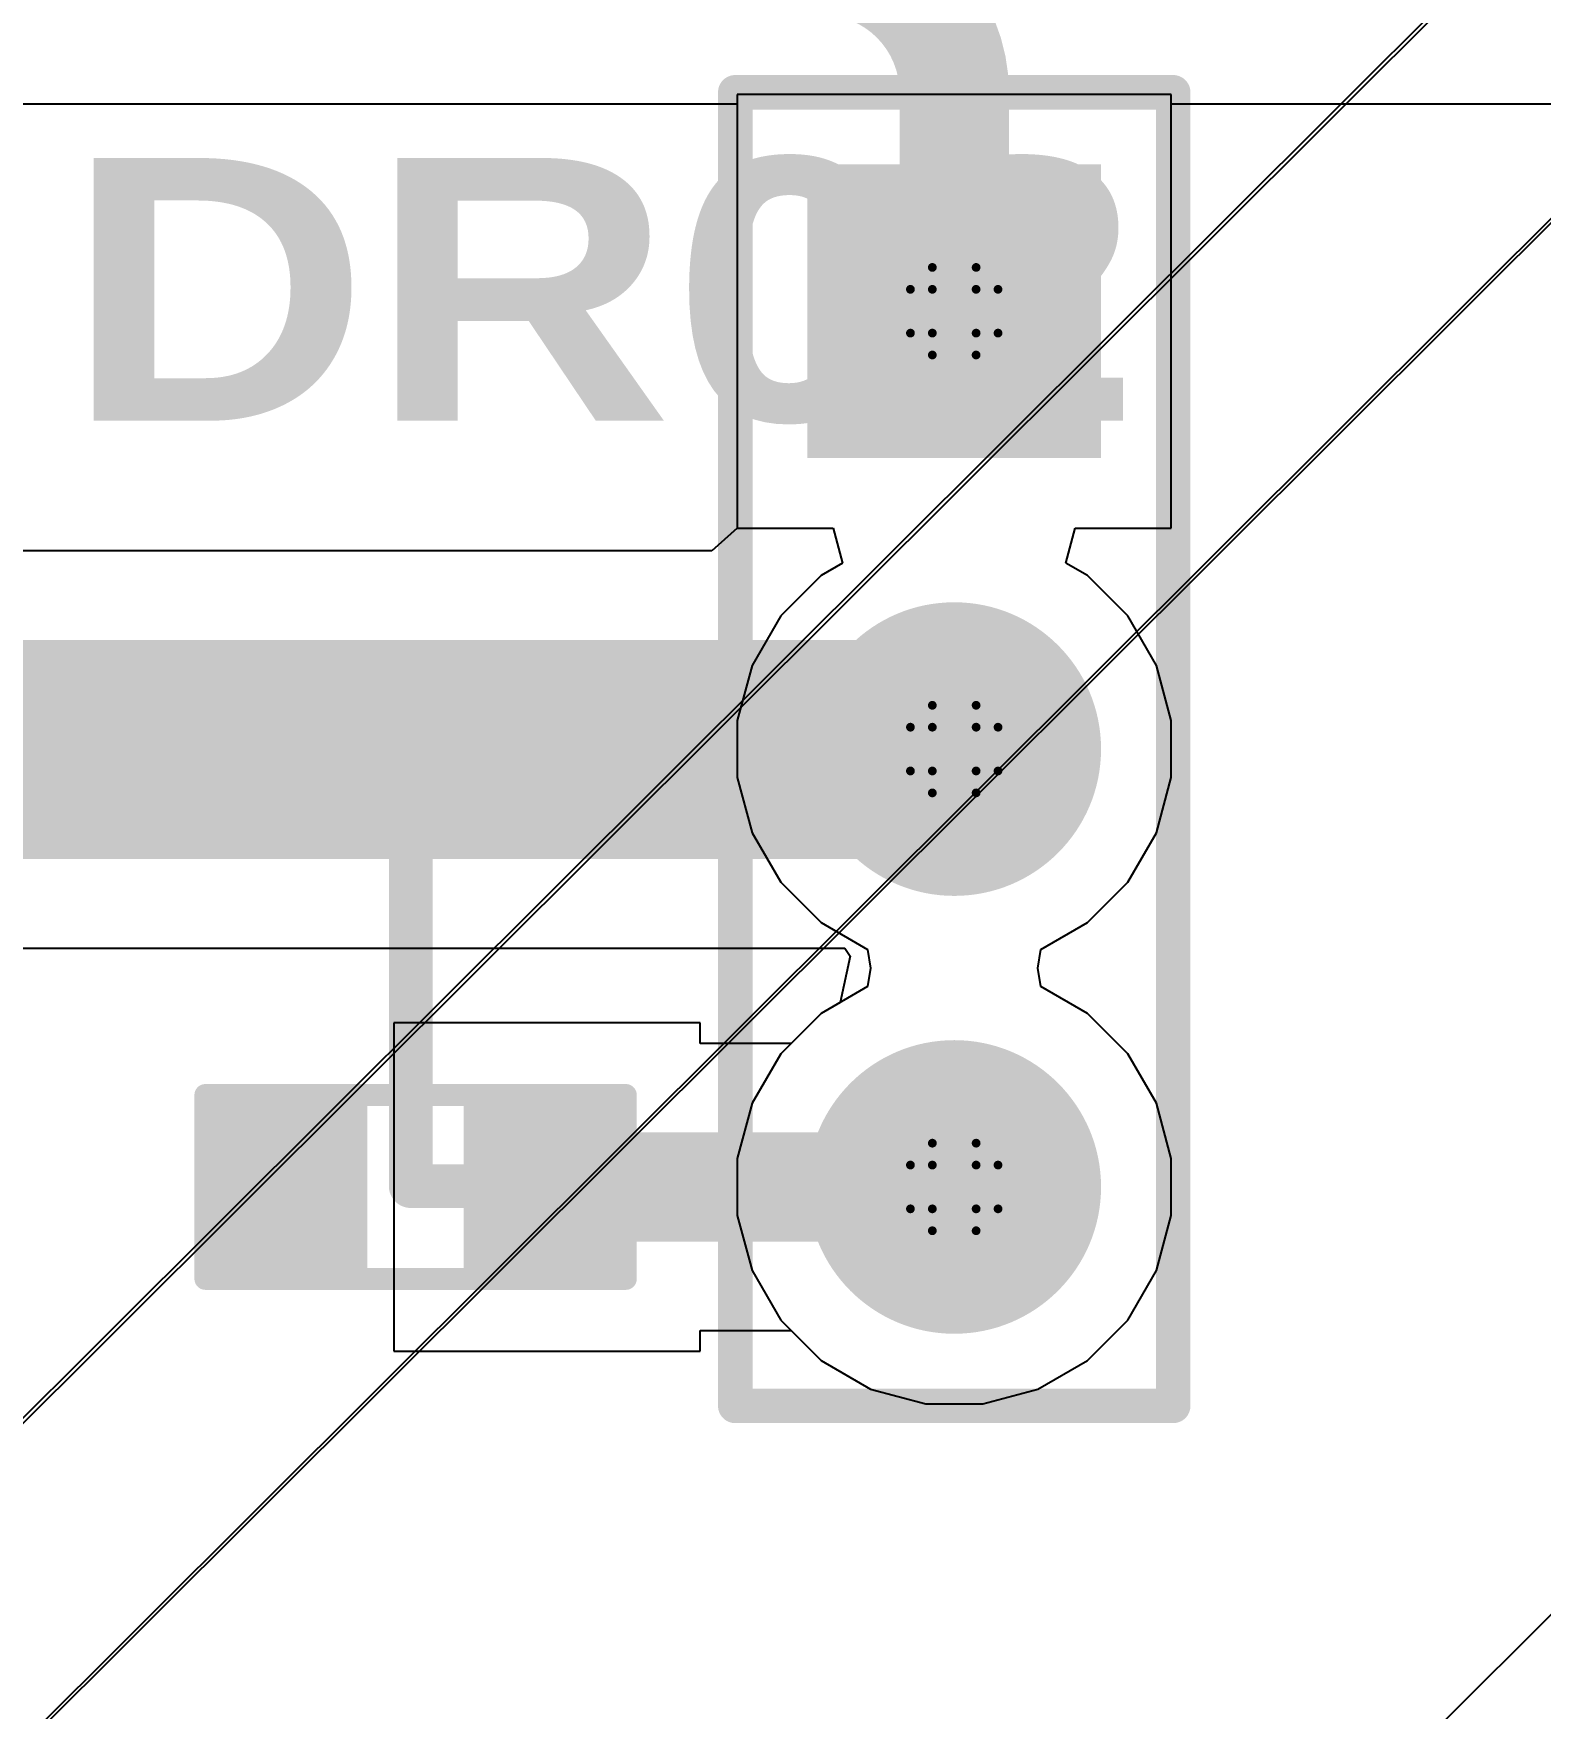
# Model space of a CAD drawing. Header units: inches. Extents: x 0 to 213, y 0 to 212.
# Drawn here: x 1.0362 to 1.3803, y 1.2055 to 1.5881 of the extents above; entities that cross this region are included whole.
import ezdxf

# ---------------------------------------------------------------- set-up
doc = ezdxf.new("R2010")
doc.units = ezdxf.units.IN
doc.header["$MEASUREMENT"] = 0
for name, color, linetype in [('Bottom Layer', 5, 'Continuous'), ('Bottom Overlay', 54, 'Continuous'), ('Bottom Paste', 16, 'Continuous'), ('Bottom Solder', 6, 'Continuous'), ('Drill Drawing', 1, 'Continuous'), ('Multi-Layer', 9, 'Continuous'), ('Pad Holes', 156, 'Continuous'), ('Top Layer', 1, 'Continuous'), ('Top Overlay', 2, 'Continuous'), ('Top Solder', 216, 'Continuous')]:
    doc.layers.add(name, color=color, linetype=linetype)
doc.styles.add('Arial Black_Bold', font='', dxfattribs={"height": 0.2})
doc.styles.get('Arial Black_Bold').set_extended_font_data('Arial Black', bold=True)

# ---------------------------------------------------------------- blocks, each defined once
blk = doc.blocks.new('R___0603_B_11')
at = {"layer": 'Bottom Layer'}
for points in [[(-0.045, -0.0175), (-0.045, 0.0175), (-0.015, 0.0175), (-0.015, -0.0175)], [(0.015, -0.0175), (0.015, 0.0175), (0.045, 0.0175), (0.045, -0.0175)]]:
    blk.add_hatch(color=5, dxfattribs=at).paths.add_polyline_path(points)
at = {"layer": 'Bottom Paste'}
for points in [[(-0.045, -0.0175), (-0.045, 0.0175), (-0.015, 0.0175), (-0.015, -0.0175)], [(0.015, -0.0175), (0.015, 0.0175), (0.045, 0.0175), (0.045, -0.0175)]]:
    blk.add_hatch(color=16, dxfattribs=at).paths.add_polyline_path(points)
at = {"layer": 'Bottom Solder'}
for points in [[(-0.049, -0.0215), (-0.049, 0.0215), (-0.011, 0.0215), (-0.011, -0.0215)], [(0.011, -0.0215), (0.011, 0.0215), (0.049, 0.0215), (0.049, -0.0215)]]:
    blk.add_hatch(color=6, dxfattribs=at).paths.add_polyline_path(points)
at = {"layer": 'Bottom Overlay'}
for points in [[(0.048, 0.021, 0.005, 0.005, 0), (-0.048, 0.021, 0.005, 0.005, 0)], [(-0.048, 0.021, 0.005, 0.005, 0), (-0.048, -0.021, 0.005, 0.005, 0)], [(0.048, 0.021, 0.005, 0.005, 0), (0.048, -0.021, 0.005, 0.005, 0)], [(0.048, -0.021, 0.005, 0.005, 0), (-0.048, -0.021, 0.005, 0.005, 0)]]:
    blk.add_lwpolyline(points, format="xyseb", dxfattribs=at)
for points in [[(-0.04925, 0.021, 0.0025, 0.0025, 1), (-0.04675, 0.021, 0.0025, 0.0025, 1)], [(-0.04925, 0.021, 0.0025, 0.0025, 1), (-0.04675, 0.021, 0.0025, 0.0025, 1)], [(0.04675, 0.021, 0.0025, 0.0025, 1), (0.04925, 0.021, 0.0025, 0.0025, 1)], [(0.04675, 0.021, 0.0025, 0.0025, 1), (0.04925, 0.021, 0.0025, 0.0025, 1)], [(-0.04925, -0.021, 0.0025, 0.0025, 1), (-0.04675, -0.021, 0.0025, 0.0025, 1)], [(-0.04925, -0.021, 0.0025, 0.0025, 1), (-0.04675, -0.021, 0.0025, 0.0025, 1)], [(0.04675, -0.021, 0.0025, 0.0025, 1), (0.04925, -0.021, 0.0025, 0.0025, 1)], [(0.04675, -0.021, 0.0025, 0.0025, 1), (0.04925, -0.021, 0.0025, 0.0025, 1)]]:
    blk.add_lwpolyline(points, format="xyseb", close=True, dxfattribs=at)
blk = doc.blocks.new('HDR1X3__23')
at = {"layer": 'Bottom Layer'}
blk.add_hatch(color=5, dxfattribs=at).paths.add_polyline_path([(-0.02952755, 0.02952755), (0.02952755, 0.02952755), (0.02952755, -0.02952755), (-0.02952755, -0.02952755)])
h = blk.add_hatch(color=5, dxfattribs=at)
edge = h.paths.add_edge_path()
edge.add_arc((0.1, 0), 0.0295275, 0, 360)
h = blk.add_hatch(color=5, dxfattribs=at)
edge = h.paths.add_edge_path()
edge.add_arc((0.2, 0), 0.0295275, 0, 360)
at = {"layer": 'Bottom Solder'}
blk.add_hatch(color=6, dxfattribs=at).paths.add_polyline_path([(-0.03352755, 0.03352755), (0.03352755, 0.03352755), (0.03352755, -0.03352755), (-0.03352755, -0.03352755)])
h = blk.add_hatch(color=6, dxfattribs=at)
edge = h.paths.add_edge_path()
edge.add_arc((0.1, 0), 0.0335275, 0, 360)
h = blk.add_hatch(color=6, dxfattribs=at)
edge = h.paths.add_edge_path()
edge.add_arc((0.2, 0), 0.0335275, 0, 360)
at = {"layer": 'Multi-Layer'}
blk.add_hatch(color=9, dxfattribs=at).paths.add_polyline_path([(-0.02952755, 0.02952755), (0.02952755, 0.02952755), (0.02952755, -0.02952755), (-0.02952755, -0.02952755)])
h = blk.add_hatch(color=9, dxfattribs=at)
edge = h.paths.add_edge_path()
edge.add_arc((0.1, 0), 0.0295275, 0, 360)
h = blk.add_hatch(color=9, dxfattribs=at)
edge = h.paths.add_edge_path()
edge.add_arc((0.2, 0), 0.0295275, 0, 360)
at = {"layer": 'Pad Holes'}
h = blk.add_hatch(color=7, dxfattribs=at)
edge = h.paths.add_edge_path()
edge.add_arc((0, 0), 0.0177165, 0, 360)
h = blk.add_hatch(color=7, dxfattribs=at)
edge = h.paths.add_edge_path()
edge.add_arc((0.1, 0), 0.0177165, 0, 360)
h = blk.add_hatch(color=7, dxfattribs=at)
edge = h.paths.add_edge_path()
edge.add_arc((0.2, 0), 0.0177165, 0, 360)
at = {"layer": 'Top Layer'}
blk.add_hatch(color=1, dxfattribs=at).paths.add_polyline_path([(-0.02952755, 0.02952755), (0.02952755, 0.02952755), (0.02952755, -0.02952755), (-0.02952755, -0.02952755)])
h = blk.add_hatch(color=1, dxfattribs=at)
edge = h.paths.add_edge_path()
edge.add_arc((0.1, 0), 0.0295275, 0, 360)
h = blk.add_hatch(color=1, dxfattribs=at)
edge = h.paths.add_edge_path()
edge.add_arc((0.2, 0), 0.0295275, 0, 360)
at = {"layer": 'Top Solder'}
blk.add_hatch(color=216, dxfattribs=at).paths.add_polyline_path([(-0.03352755, 0.03352755), (0.03352755, 0.03352755), (0.03352755, -0.03352755), (-0.03352755, -0.03352755)])
h = blk.add_hatch(color=216, dxfattribs=at)
edge = h.paths.add_edge_path()
edge.add_arc((0.1, 0), 0.0335275, 0, 360)
h = blk.add_hatch(color=216, dxfattribs=at)
edge = h.paths.add_edge_path()
edge.add_arc((0.2, 0), 0.0335275, 0, 360)
at = {"layer": 'Top Overlay'}
for points in [[(-0.05, -0.05, 0.007874, 0.007874, 0), (-0.05, 0.05, 0.007874, 0.007874, 0)], [(0.25, 0.05, 0.007874, 0.007874, 0), (-0.05, 0.05, 0.007874, 0.007874, 0)], [(0.25, -0.05, 0.007874, 0.007874, 0), (0.25, 0.05, 0.007874, 0.007874, 0)], [(0.25, -0.05, 0.007874, 0.007874, 0), (-0.05, -0.05, 0.007874, 0.007874, 0)]]:
    blk.add_lwpolyline(points, format="xyseb", dxfattribs=at)
for points in [[(-0.0519685, 0.05, 0.003937, 0.003937, 1), (-0.0480315, 0.05, 0.003937, 0.003937, 1)], [(-0.0519685, 0.05, 0.003937, 0.003937, 1), (-0.0480315, 0.05, 0.003937, 0.003937, 1)], [(0.2480315, 0.05, 0.003937, 0.003937, 1), (0.2519685, 0.05, 0.003937, 0.003937, 1)], [(0.2480315, 0.05, 0.003937, 0.003937, 1), (0.2519685, 0.05, 0.003937, 0.003937, 1)], [(-0.0519685, -0.05, 0.003937, 0.003937, 1), (-0.0480315, -0.05, 0.003937, 0.003937, 1)], [(-0.0519685, -0.05, 0.003937, 0.003937, 1), (-0.0480315, -0.05, 0.003937, 0.003937, 1)], [(0.2480315, -0.05, 0.003937, 0.003937, 1), (0.2519685, -0.05, 0.003937, 0.003937, 1)], [(0.2480315, -0.05, 0.003937, 0.003937, 1), (0.2519685, -0.05, 0.003937, 0.003937, 1)]]:
    blk.add_lwpolyline(points, format="xyseb", close=True, dxfattribs=at)
blk = doc.blocks.new('5050_LED_56')
at = {"layer": 'Top Solder'}
blk.add_line((0.0156041, -0.0902333), (-211.6053412, -211.4877662), dxfattribs=at)
blk = doc.blocks.new('5050_LED_57')
at = {"layer": 'Top Solder'}
for p in [(0.0156041, -0.0902333), (-0.0587447, -0.0902586)]:
    blk.add_line(p, (-211.999042, -211.4877662), dxfattribs=at)
blk = doc.blocks.new('5050_LED_58')
at = {"layer": 'Top Solder'}
for p in [(0.0156041, -0.0902333), (-0.0587447, -0.0902586)]:
    blk.add_line(p, (-211.6053412, -211.0940654), dxfattribs=at)

msp = doc.modelspace()

# ---------------------------------------------------------------- linework, layer by layer
at = {"layer": 'Bottom Layer'}
for p, q in [((1.2959532, 1.5741612), (1.1968982, 1.5741612)), ((1.1968982, 1.5741612), (1.1968982, 1.4779303)), ((1.2959532, 1.4751062), (1.2959532, 1.5741612)), ((1.1968982, 1.4779303), (1.1968981, 1.4751062)), ((1.1968981, 1.4751062), (1.1910421, 1.4699302)), ((1.2719163, 1.4671062), (1.2740599, 1.4751062)), ((1.2740599, 1.4751062), (1.2959532, 1.4751062)), ((1.1910421, 1.4699302), (0.9156469, 1.4699302)), ((1.2768363, 1.4642656), (1.2719163, 1.4671062)), ((1.2860576, 1.4550443), (1.2768363, 1.4642656)), ((1.292578, 1.4437506), (1.2860576, 1.4550443)), ((1.2959532, 1.4311541), (1.292578, 1.4437506)), ((1.2959532, 1.4181133), (1.2959532, 1.4311541)), ((1.292578, 1.4055168), (1.2959532, 1.4181133)), ((1.2860576, 1.3942231), (1.292578, 1.4055168)), ((1.2768363, 1.3850018), (1.2860576, 1.3942231)), ((1.2662368, 1.3788822), (1.2768363, 1.3850018)), ((0.9156469, 1.3791536), (1.2214142, 1.3791536)), ((1.222685, 1.3773227), (1.2203491, 1.3667679)), ((1.2214142, 1.3791536), (1.222685, 1.3773227)), ((1.2655428, 1.3746337), (1.2662368, 1.3788822)), ((1.2662368, 1.3703852), (1.2655428, 1.3746337)), ((1.2768363, 1.3642656), (1.2662368, 1.3703852)), ((1.2203491, 1.3667679), (1.2160151, 1.3642656)), ((1.1884321, 1.3621337), (1.1184321, 1.3621337)), ((1.1184321, 1.3621337), (1.1184321, 1.2871337)), ((1.1884321, 1.3574141), (1.1884321, 1.3621337)), ((1.2160151, 1.3642656), (1.2091636, 1.3574141)), ((1.2860576, 1.3550443), (1.2768363, 1.3642656)), ((1.2091636, 1.3574141), (1.1884321, 1.3574141)), ((1.292578, 1.3437506), (1.2860576, 1.3550443)), ((1.2959532, 1.3311541), (1.292578, 1.3437506)), ((1.2959532, 1.3181133), (1.2959532, 1.3311541)), ((1.292578, 1.3055168), (1.2959532, 1.3181133)), ((1.2860576, 1.2942231), (1.292578, 1.3055168)), ((1.2768363, 1.2850018), (1.2860576, 1.2942231)), ((1.1884321, 1.2871337), (1.1884321, 1.2918533)), ((1.1884321, 1.2918533), (1.2091636, 1.2918533)), ((1.2091636, 1.2918533), (1.2160151, 1.2850018)), ((1.1184321, 1.2871337), (1.1884321, 1.2871337)), ((1.2160151, 1.2850018), (1.2273088, 1.2784814)), ((1.2655426, 1.2784814), (1.2768363, 1.2850018)), ((1.2273088, 1.2784814), (1.2399053, 1.2751062)), ((1.2529461, 1.2751062), (1.2655426, 1.2784814)), ((1.2399053, 1.2751062), (1.2529461, 1.2751062))]:
    msp.add_line(p, q, dxfattribs=at)
for points in [[(0.9156469, 1.4245419, 0.05, 0.05, 0), (1.2463339, 1.4245419, 0.05, 0.05, 0)], [(1.2463339, 1.4245419, 0.015, 0.015, 0), (1.2464257, 1.4246337, 0.015, 0.015, 0)], [(1.1534321, 1.3246337, 0.025, 0.025, 0), (1.2464257, 1.3246337, 0.025, 0.025, 0)]]:
    msp.add_lwpolyline(points, format="xyseb", dxfattribs=at)
for points in [[(1.2338339, 1.4245419, 0.025, 0.025, 1), (1.2588339, 1.4245419, 0.025, 0.025, 1)], [(1.2425839, 1.4245419, 0.0075, 0.0075, 1), (1.2500839, 1.4245419, 0.0075, 0.0075, 1)], [(1.2426757, 1.4246337, 0.0075, 0.0075, 1), (1.2501757, 1.4246337, 0.0075, 0.0075, 1)], [(1.1471821, 1.3246337, 0.0125, 0.0125, 1), (1.1596821, 1.3246337, 0.0125, 0.0125, 1)], [(1.2401757, 1.3246337, 0.0125, 0.0125, 1), (1.2526757, 1.3246337, 0.0125, 0.0125, 1)]]:
    msp.add_lwpolyline(points, format="xyseb", close=True, dxfattribs=at)
at = {"layer": 'Drill Drawing'}
for points in [[(1.2414257, 1.5296337, 0.002, 0.002, 0), (1.2414257, 1.5346337, 0.002, 0.002, 0)], [(1.2414257, 1.5346337, 0.002, 0.002, 0), (1.2514257, 1.5346337, 0.002, 0.002, 0)], [(1.2514257, 1.5296337, 0.002, 0.002, 0), (1.2514257, 1.5346337, 0.002, 0.002, 0)], [(1.2364257, 1.5196337, 0.002, 0.002, 0), (1.2364257, 1.5296337, 0.002, 0.002, 0)], [(1.2364257, 1.5296337, 0.002, 0.002, 0), (1.2414257, 1.5296337, 0.002, 0.002, 0)], [(1.2514257, 1.5296337, 0.002, 0.002, 0), (1.2564257, 1.5296337, 0.002, 0.002, 0)], [(1.2564257, 1.5196337, 0.002, 0.002, 0), (1.2564257, 1.5296337, 0.002, 0.002, 0)], [(1.2364257, 1.5196337, 0.002, 0.002, 0), (1.2414257, 1.5196337, 0.002, 0.002, 0)], [(1.2414257, 1.5146337, 0.002, 0.002, 0), (1.2414257, 1.5196337, 0.002, 0.002, 0)], [(1.2514257, 1.5196337, 0.002, 0.002, 0), (1.2564257, 1.5196337, 0.002, 0.002, 0)], [(1.2514257, 1.5146337, 0.002, 0.002, 0), (1.2514257, 1.5196337, 0.002, 0.002, 0)], [(1.2414257, 1.5146337, 0.002, 0.002, 0), (1.2514257, 1.5146337, 0.002, 0.002, 0)], [(1.2414257, 1.4296337, 0.002, 0.002, 0), (1.2414257, 1.4346337, 0.002, 0.002, 0)], [(1.2414257, 1.4346337, 0.002, 0.002, 0), (1.2514257, 1.4346337, 0.002, 0.002, 0)], [(1.2514257, 1.4296337, 0.002, 0.002, 0), (1.2514257, 1.4346337, 0.002, 0.002, 0)], [(1.2364257, 1.4196337, 0.002, 0.002, 0), (1.2364257, 1.4296337, 0.002, 0.002, 0)], [(1.2364257, 1.4296337, 0.002, 0.002, 0), (1.2414257, 1.4296337, 0.002, 0.002, 0)], [(1.2514257, 1.4296337, 0.002, 0.002, 0), (1.2564257, 1.4296337, 0.002, 0.002, 0)], [(1.2564257, 1.4196337, 0.002, 0.002, 0), (1.2564257, 1.4296337, 0.002, 0.002, 0)], [(1.2364257, 1.4196337, 0.002, 0.002, 0), (1.2414257, 1.4196337, 0.002, 0.002, 0)], [(1.2414257, 1.4146337, 0.002, 0.002, 0), (1.2414257, 1.4196337, 0.002, 0.002, 0)], [(1.2514257, 1.4196337, 0.002, 0.002, 0), (1.2564257, 1.4196337, 0.002, 0.002, 0)], [(1.2514257, 1.4146337, 0.002, 0.002, 0), (1.2514257, 1.4196337, 0.002, 0.002, 0)], [(1.2414257, 1.4146337, 0.002, 0.002, 0), (1.2514257, 1.4146337, 0.002, 0.002, 0)], [(1.2414257, 1.3296337, 0.002, 0.002, 0), (1.2414257, 1.3346337, 0.002, 0.002, 0)], [(1.2414257, 1.3346337, 0.002, 0.002, 0), (1.2514257, 1.3346337, 0.002, 0.002, 0)], [(1.2514257, 1.3296337, 0.002, 0.002, 0), (1.2514257, 1.3346337, 0.002, 0.002, 0)], [(1.2364257, 1.3196337, 0.002, 0.002, 0), (1.2364257, 1.3296337, 0.002, 0.002, 0)], [(1.2364257, 1.3296337, 0.002, 0.002, 0), (1.2414257, 1.3296337, 0.002, 0.002, 0)], [(1.2514257, 1.3296337, 0.002, 0.002, 0), (1.2564257, 1.3296337, 0.002, 0.002, 0)], [(1.2564257, 1.3196337, 0.002, 0.002, 0), (1.2564257, 1.3296337, 0.002, 0.002, 0)], [(1.2364257, 1.3196337, 0.002, 0.002, 0), (1.2414257, 1.3196337, 0.002, 0.002, 0)], [(1.2414257, 1.3146337, 0.002, 0.002, 0), (1.2414257, 1.3196337, 0.002, 0.002, 0)], [(1.2514257, 1.3196337, 0.002, 0.002, 0), (1.2564257, 1.3196337, 0.002, 0.002, 0)], [(1.2514257, 1.3146337, 0.002, 0.002, 0), (1.2514257, 1.3196337, 0.002, 0.002, 0)], [(1.2414257, 1.3146337, 0.002, 0.002, 0), (1.2514257, 1.3146337, 0.002, 0.002, 0)]]:
    msp.add_lwpolyline(points, format="xyseb", dxfattribs=at)
for points in [[(1.2409257, 1.5346337, 0.001, 0.001, 1), (1.2419257, 1.5346337, 0.001, 0.001, 1)], [(1.2409257, 1.5346337, 0.001, 0.001, 1), (1.2419257, 1.5346337, 0.001, 0.001, 1)], [(1.2509257, 1.5346337, 0.001, 0.001, 1), (1.2519257, 1.5346337, 0.001, 0.001, 1)], [(1.2509257, 1.5346337, 0.001, 0.001, 1), (1.2519257, 1.5346337, 0.001, 0.001, 1)], [(1.2359257, 1.5296337, 0.001, 0.001, 1), (1.2369257, 1.5296337, 0.001, 0.001, 1)], [(1.2359257, 1.5296337, 0.001, 0.001, 1), (1.2369257, 1.5296337, 0.001, 0.001, 1)], [(1.2409257, 1.5296337, 0.001, 0.001, 1), (1.2419257, 1.5296337, 0.001, 0.001, 1)], [(1.2409257, 1.5296337, 0.001, 0.001, 1), (1.2419257, 1.5296337, 0.001, 0.001, 1)], [(1.2509257, 1.5296337, 0.001, 0.001, 1), (1.2519257, 1.5296337, 0.001, 0.001, 1)], [(1.2509257, 1.5296337, 0.001, 0.001, 1), (1.2519257, 1.5296337, 0.001, 0.001, 1)], [(1.2559257, 1.5296337, 0.001, 0.001, 1), (1.2569257, 1.5296337, 0.001, 0.001, 1)], [(1.2559257, 1.5296337, 0.001, 0.001, 1), (1.2569257, 1.5296337, 0.001, 0.001, 1)], [(1.2359257, 1.5196337, 0.001, 0.001, 1), (1.2369257, 1.5196337, 0.001, 0.001, 1)], [(1.2359257, 1.5196337, 0.001, 0.001, 1), (1.2369257, 1.5196337, 0.001, 0.001, 1)], [(1.2409257, 1.5196337, 0.001, 0.001, 1), (1.2419257, 1.5196337, 0.001, 0.001, 1)], [(1.2409257, 1.5196337, 0.001, 0.001, 1), (1.2419257, 1.5196337, 0.001, 0.001, 1)], [(1.2509257, 1.5196337, 0.001, 0.001, 1), (1.2519257, 1.5196337, 0.001, 0.001, 1)], [(1.2509257, 1.5196337, 0.001, 0.001, 1), (1.2519257, 1.5196337, 0.001, 0.001, 1)], [(1.2559257, 1.5196337, 0.001, 0.001, 1), (1.2569257, 1.5196337, 0.001, 0.001, 1)], [(1.2559257, 1.5196337, 0.001, 0.001, 1), (1.2569257, 1.5196337, 0.001, 0.001, 1)], [(1.2409257, 1.5146337, 0.001, 0.001, 1), (1.2419257, 1.5146337, 0.001, 0.001, 1)], [(1.2409257, 1.5146337, 0.001, 0.001, 1), (1.2419257, 1.5146337, 0.001, 0.001, 1)], [(1.2509257, 1.5146337, 0.001, 0.001, 1), (1.2519257, 1.5146337, 0.001, 0.001, 1)], [(1.2509257, 1.5146337, 0.001, 0.001, 1), (1.2519257, 1.5146337, 0.001, 0.001, 1)], [(1.2409257, 1.4346337, 0.001, 0.001, 1), (1.2419257, 1.4346337, 0.001, 0.001, 1)], [(1.2409257, 1.4346337, 0.001, 0.001, 1), (1.2419257, 1.4346337, 0.001, 0.001, 1)], [(1.2509257, 1.4346337, 0.001, 0.001, 1), (1.2519257, 1.4346337, 0.001, 0.001, 1)], [(1.2509257, 1.4346337, 0.001, 0.001, 1), (1.2519257, 1.4346337, 0.001, 0.001, 1)], [(1.2359257, 1.4296337, 0.001, 0.001, 1), (1.2369257, 1.4296337, 0.001, 0.001, 1)], [(1.2359257, 1.4296337, 0.001, 0.001, 1), (1.2369257, 1.4296337, 0.001, 0.001, 1)], [(1.2409257, 1.4296337, 0.001, 0.001, 1), (1.2419257, 1.4296337, 0.001, 0.001, 1)], [(1.2409257, 1.4296337, 0.001, 0.001, 1), (1.2419257, 1.4296337, 0.001, 0.001, 1)], [(1.2509257, 1.4296337, 0.001, 0.001, 1), (1.2519257, 1.4296337, 0.001, 0.001, 1)], [(1.2509257, 1.4296337, 0.001, 0.001, 1), (1.2519257, 1.4296337, 0.001, 0.001, 1)], [(1.2559257, 1.4296337, 0.001, 0.001, 1), (1.2569257, 1.4296337, 0.001, 0.001, 1)], [(1.2559257, 1.4296337, 0.001, 0.001, 1), (1.2569257, 1.4296337, 0.001, 0.001, 1)], [(1.2359257, 1.4196337, 0.001, 0.001, 1), (1.2369257, 1.4196337, 0.001, 0.001, 1)], [(1.2359257, 1.4196337, 0.001, 0.001, 1), (1.2369257, 1.4196337, 0.001, 0.001, 1)], [(1.2409257, 1.4196337, 0.001, 0.001, 1), (1.2419257, 1.4196337, 0.001, 0.001, 1)], [(1.2409257, 1.4196337, 0.001, 0.001, 1), (1.2419257, 1.4196337, 0.001, 0.001, 1)], [(1.2509257, 1.4196337, 0.001, 0.001, 1), (1.2519257, 1.4196337, 0.001, 0.001, 1)], [(1.2509257, 1.4196337, 0.001, 0.001, 1), (1.2519257, 1.4196337, 0.001, 0.001, 1)], [(1.2559257, 1.4196337, 0.001, 0.001, 1), (1.2569257, 1.4196337, 0.001, 0.001, 1)], [(1.2559257, 1.4196337, 0.001, 0.001, 1), (1.2569257, 1.4196337, 0.001, 0.001, 1)], [(1.2409257, 1.4146337, 0.001, 0.001, 1), (1.2419257, 1.4146337, 0.001, 0.001, 1)], [(1.2409257, 1.4146337, 0.001, 0.001, 1), (1.2419257, 1.4146337, 0.001, 0.001, 1)], [(1.2509257, 1.4146337, 0.001, 0.001, 1), (1.2519257, 1.4146337, 0.001, 0.001, 1)], [(1.2509257, 1.4146337, 0.001, 0.001, 1), (1.2519257, 1.4146337, 0.001, 0.001, 1)], [(1.2409257, 1.3346337, 0.001, 0.001, 1), (1.2419257, 1.3346337, 0.001, 0.001, 1)], [(1.2409257, 1.3346337, 0.001, 0.001, 1), (1.2419257, 1.3346337, 0.001, 0.001, 1)], [(1.2509257, 1.3346337, 0.001, 0.001, 1), (1.2519257, 1.3346337, 0.001, 0.001, 1)], [(1.2509257, 1.3346337, 0.001, 0.001, 1), (1.2519257, 1.3346337, 0.001, 0.001, 1)], [(1.2359257, 1.3296337, 0.001, 0.001, 1), (1.2369257, 1.3296337, 0.001, 0.001, 1)], [(1.2359257, 1.3296337, 0.001, 0.001, 1), (1.2369257, 1.3296337, 0.001, 0.001, 1)], [(1.2409257, 1.3296337, 0.001, 0.001, 1), (1.2419257, 1.3296337, 0.001, 0.001, 1)], [(1.2409257, 1.3296337, 0.001, 0.001, 1), (1.2419257, 1.3296337, 0.001, 0.001, 1)], [(1.2509257, 1.3296337, 0.001, 0.001, 1), (1.2519257, 1.3296337, 0.001, 0.001, 1)], [(1.2509257, 1.3296337, 0.001, 0.001, 1), (1.2519257, 1.3296337, 0.001, 0.001, 1)], [(1.2559257, 1.3296337, 0.001, 0.001, 1), (1.2569257, 1.3296337, 0.001, 0.001, 1)], [(1.2559257, 1.3296337, 0.001, 0.001, 1), (1.2569257, 1.3296337, 0.001, 0.001, 1)], [(1.2359257, 1.3196337, 0.001, 0.001, 1), (1.2369257, 1.3196337, 0.001, 0.001, 1)], [(1.2359257, 1.3196337, 0.001, 0.001, 1), (1.2369257, 1.3196337, 0.001, 0.001, 1)], [(1.2409257, 1.3196337, 0.001, 0.001, 1), (1.2419257, 1.3196337, 0.001, 0.001, 1)], [(1.2409257, 1.3196337, 0.001, 0.001, 1), (1.2419257, 1.3196337, 0.001, 0.001, 1)], [(1.2509257, 1.3196337, 0.001, 0.001, 1), (1.2519257, 1.3196337, 0.001, 0.001, 1)], [(1.2509257, 1.3196337, 0.001, 0.001, 1), (1.2519257, 1.3196337, 0.001, 0.001, 1)], [(1.2559257, 1.3196337, 0.001, 0.001, 1), (1.2569257, 1.3196337, 0.001, 0.001, 1)], [(1.2559257, 1.3196337, 0.001, 0.001, 1), (1.2569257, 1.3196337, 0.001, 0.001, 1)], [(1.2409257, 1.3146337, 0.001, 0.001, 1), (1.2419257, 1.3146337, 0.001, 0.001, 1)], [(1.2409257, 1.3146337, 0.001, 0.001, 1), (1.2419257, 1.3146337, 0.001, 0.001, 1)], [(1.2509257, 1.3146337, 0.001, 0.001, 1), (1.2519257, 1.3146337, 0.001, 0.001, 1)], [(1.2509257, 1.3146337, 0.001, 0.001, 1), (1.2519257, 1.3146337, 0.001, 0.001, 1)]]:
    msp.add_lwpolyline(points, format="xyseb", close=True, dxfattribs=at)
at = {"layer": 'Top Layer'}
for p, q in [((0.6782187, 1.5720162), (1.1968982, 1.5720162)), ((1.1968982, 1.5720162), (1.1968982, 1.4751062)), ((1.2959532, 1.4751062), (1.2959532, 1.5720162)), ((1.2959532, 1.5720162), (1.4376962, 1.5720162)), ((1.1968982, 1.4751062), (1.2187915, 1.4751062)), ((1.2187915, 1.4751062), (1.2209351, 1.4671062)), ((1.2719163, 1.4671062), (1.2740599, 1.4751062)), ((1.2740599, 1.4751062), (1.2959532, 1.4751062)), ((1.2209351, 1.4671062), (1.2160151, 1.4642656)), ((1.2768363, 1.4642656), (1.2719163, 1.4671062)), ((1.2160151, 1.4642656), (1.2067938, 1.4550443)), ((1.2860576, 1.4550443), (1.2768363, 1.4642656)), ((1.2067938, 1.4550443), (1.2002734, 1.4437506)), ((1.292578, 1.4437506), (1.2860576, 1.4550443)), ((1.2002734, 1.4437506), (1.1968982, 1.4311541)), ((1.2959532, 1.4311541), (1.292578, 1.4437506)), ((1.1968982, 1.4311541), (1.1968982, 1.4181133)), ((1.2959532, 1.4181133), (1.2959532, 1.4311541)), ((1.1968982, 1.4181133), (1.2002734, 1.4055168)), ((1.292578, 1.4055168), (1.2959532, 1.4181133)), ((1.2002734, 1.4055168), (1.2067938, 1.3942231)), ((1.2860576, 1.3942231), (1.292578, 1.4055168)), ((1.2067938, 1.3942231), (1.2160151, 1.3850018)), ((1.2768363, 1.3850018), (1.2860576, 1.3942231)), ((1.2160151, 1.3850018), (1.2266146, 1.3788822)), ((1.2662368, 1.3788822), (1.2768363, 1.3850018)), ((1.2266146, 1.3788822), (1.2273086, 1.3746337)), ((1.2655428, 1.3746337), (1.2662368, 1.3788822)), ((1.2273086, 1.3746337), (1.2266146, 1.3703852)), ((1.2662368, 1.3703852), (1.2655428, 1.3746337)), ((1.2266146, 1.3703852), (1.2160151, 1.3642656)), ((1.2768363, 1.3642656), (1.2662368, 1.3703852)), ((1.2160151, 1.3642656), (1.2067938, 1.3550443)), ((1.2860576, 1.3550443), (1.2768363, 1.3642656)), ((1.2067938, 1.3550443), (1.2002734, 1.3437506)), ((1.292578, 1.3437506), (1.2860576, 1.3550443)), ((1.2002734, 1.3437506), (1.1968982, 1.3311541)), ((1.2959532, 1.3311541), (1.292578, 1.3437506)), ((1.1968982, 1.3311541), (1.1968982, 1.3181133)), ((1.2959532, 1.3181133), (1.2959532, 1.3311541)), ((1.1968982, 1.3181133), (1.2002734, 1.3055168)), ((1.292578, 1.3055168), (1.2959532, 1.3181133)), ((1.2002734, 1.3055168), (1.2067938, 1.2942231)), ((1.2860576, 1.2942231), (1.292578, 1.3055168)), ((1.2067938, 1.2942231), (1.2160151, 1.2850018)), ((1.2768363, 1.2850018), (1.2860576, 1.2942231)), ((1.2160151, 1.2850018), (1.2273088, 1.2784814)), ((1.2655426, 1.2784814), (1.2768363, 1.2850018)), ((1.2273088, 1.2784814), (1.2399053, 1.2751062)), ((1.2529461, 1.2751062), (1.2655426, 1.2784814)), ((1.2399053, 1.2751062), (1.2529461, 1.2751062))]:
    msp.add_line(p, q, dxfattribs=at)
for points in [[(1.2162628, 1.6047966, 0.025, 0.025, -0.4142135623730951), (1.2464321, 1.5746273, 0.025, 0.025, 0)], [(1.2464321, 1.5246337, 0.025, 0.025, 0), (1.2464321, 1.5746273, 0.025, 0.025, 0)], [(1.2464257, 1.5246337, 0.025, 0.025, 0), (1.2464321, 1.5246337, 0.025, 0.025, 0)]]:
    msp.add_lwpolyline(points, format="xyseb", dxfattribs=at)
for points in [[(1.2401821, 1.5746273, 0.0125, 0.0125, 1), (1.2526821, 1.5746273, 0.0125, 0.0125, 1)], [(1.2401821, 1.5746273, 0.0125, 0.0125, 1), (1.2526821, 1.5746273, 0.0125, 0.0125, 1)], [(1.2401757, 1.5246337, 0.0125, 0.0125, 1), (1.2526757, 1.5246337, 0.0125, 0.0125, 1)], [(1.2401821, 1.5246337, 0.0125, 0.0125, 1), (1.2526821, 1.5246337, 0.0125, 0.0125, 1)], [(1.2401821, 1.5246337, 0.0125, 0.0125, 1), (1.2526821, 1.5246337, 0.0125, 0.0125, 1)]]:
    msp.add_lwpolyline(points, format="xyseb", close=True, dxfattribs=at)
at = {"layer": 'Top Overlay'}
for points in [[(1.1223245, 1.3248401, 0.01, 0.01, 0), (1.1223245, 1.4248401, 0.01, 0.01, 0)], [(1.1223245, 1.4248401, 0.01, 0.01, 0), (1.1782797, 1.4248401, 0.01, 0.01, 0)], [(1.1223245, 1.3248365, 0.01, 0.01, 0), (1.1782797, 1.3248365, 0.01, 0.01, 0)]]:
    msp.add_lwpolyline(points, format="xyseb", dxfattribs=at)
for points in [[(1.1198245, 1.4248401, 0.005, 0.005, 1), (1.1248245, 1.4248401, 0.005, 0.005, 1)], [(1.1198245, 1.4248401, 0.005, 0.005, 1), (1.1248245, 1.4248401, 0.005, 0.005, 1)], [(1.1757797, 1.4248401, 0.005, 0.005, 1), (1.1807797, 1.4248401, 0.005, 0.005, 1)], [(1.1198245, 1.3248401, 0.005, 0.005, 1), (1.1248245, 1.3248401, 0.005, 0.005, 1)], [(1.1198245, 1.3248365, 0.005, 0.005, 1), (1.1248245, 1.3248365, 0.005, 0.005, 1)], [(1.1757797, 1.3248365, 0.005, 0.005, 1), (1.1807797, 1.3248365, 0.005, 0.005, 1)]]:
    msp.add_lwpolyline(points, format="xyseb", close=True, dxfattribs=at)

# ---------------------------------------------------------------- block references
for name, p, rotation in [('5050_LED_57', (0.5043233, 0.6370485), 180), ('5050_LED_56', (0.8980241, 0.6370485), 180), ('5050_LED_58', (0.8980241, 1.0307493), 180), ('HDR1X3__23', (1.2464257, 1.5246337), 270), ('R___0603_B_11', (1.1234321, 1.3246337), 180)]:
    msp.add_blockref(name, p, dxfattribs=dict(rotation=rotation))

# ---------------------------------------------------------------- texts
at = {"layer": 'Top Overlay', "style": 'Arial Black_Bold'}
msp.add_text('DR02', height=0.06, dxfattribs=at).set_placement((1.0435362, 1.4996331))

doc.saveas('drawing.dxf')
